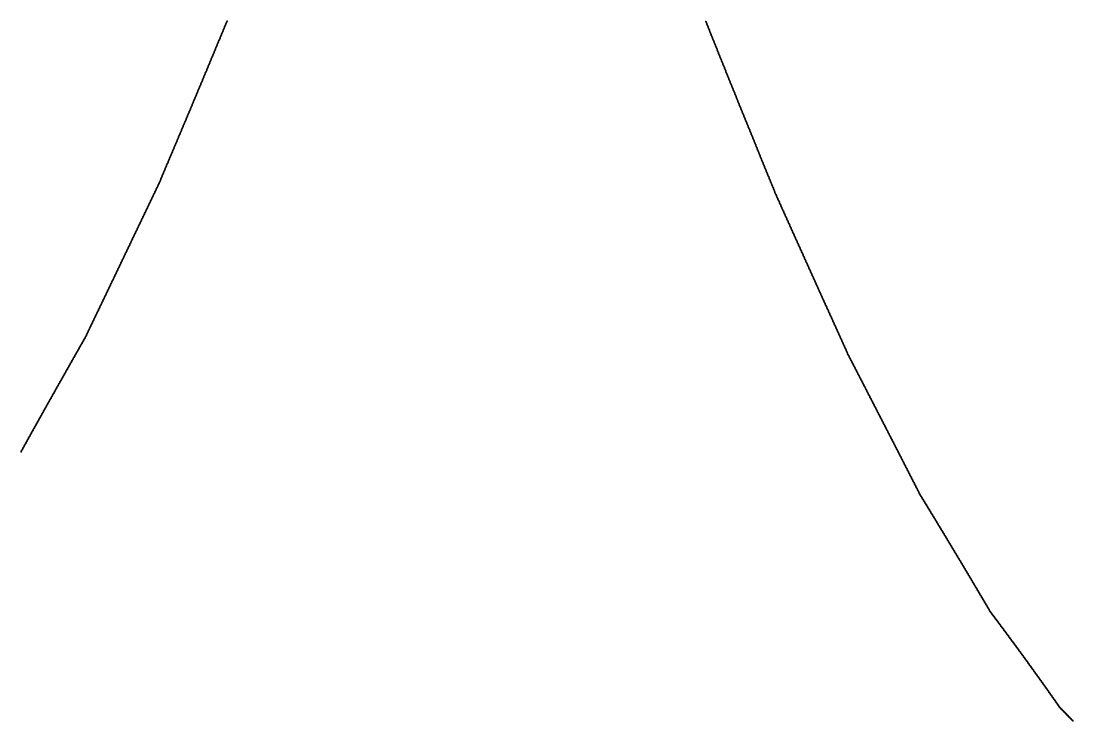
# Model space of a CAD drawing. Header units: metres. Extents: x 0 to 360, y 49 to 117.
# Drawn here: x 202.5 to 224.99, y 68.56 to 83.52 of the extents above; entities that cross this region are included whole.
import ezdxf

# ---------------------------------------------------------------- set-up
doc = ezdxf.new("R2010")
doc.units = ezdxf.units.M

msp = doc.modelspace()

# ---------------------------------------------------------------- linework, layer by layer
for p in [(206.881, 83.463), (206.887, 83.477), (206.893, 83.491), (206.898, 83.505), (206.904, 83.519), (217.143, 83.51), (217.149, 83.496), (217.154, 83.481), (217.16, 83.466), (206.788, 83.239), (206.794, 83.253), (206.799, 83.267), (206.805, 83.281), (206.811, 83.295), (206.817, 83.309), (206.823, 83.323), (206.829, 83.337), (206.834, 83.351), (206.84, 83.365), (206.846, 83.379), (206.852, 83.393), (206.858, 83.407), (206.863, 83.421), (206.869, 83.435), (206.875, 83.449), (217.166, 83.452), (217.172, 83.437), (217.178, 83.423), (217.183, 83.408), (217.189, 83.394), (217.195, 83.379), (217.201, 83.365), (217.207, 83.35), (217.213, 83.336), (217.218, 83.321), (217.224, 83.307), (217.23, 83.292), (217.236, 83.278), (217.242, 83.263), (217.247, 83.249), (217.253, 83.234), (206.695, 83.016), (206.701, 83.03), (206.706, 83.044), (206.712, 83.058), (206.718, 83.072), (206.724, 83.086), (206.73, 83.1), (206.735, 83.114), (206.741, 83.128), (206.747, 83.142), (206.753, 83.156), (206.759, 83.17), (206.765, 83.184), (206.77, 83.197), (206.776, 83.211), (206.782, 83.225), (217.259, 83.219), (217.265, 83.205), (217.271, 83.19), (217.277, 83.176), (217.282, 83.161), (217.288, 83.147), (217.294, 83.132), (217.3, 83.118), (217.306, 83.103), (217.311, 83.089), (217.317, 83.074), (217.323, 83.06), (217.329, 83.045), (217.335, 83.031), (217.341, 83.016), (206.602, 82.793), (206.607, 82.807), (206.613, 82.82), (206.619, 82.834), (206.625, 82.848), (206.631, 82.862), (206.637, 82.876), (206.642, 82.89), (206.648, 82.904), (206.654, 82.918), (206.66, 82.932), (206.666, 82.946), (206.671, 82.96), (206.677, 82.974), (206.683, 82.988), (206.689, 83.002), (217.346, 83.002), (217.352, 82.987), (217.358, 82.973), (217.364, 82.958), (217.37, 82.944), (217.375, 82.929), (217.381, 82.915), (217.387, 82.9), (217.393, 82.886), (217.399, 82.871), (217.405, 82.857), (217.41, 82.842), (217.416, 82.828), (217.422, 82.813), (217.428, 82.799), (217.434, 82.784), (206.509, 82.569), (206.514, 82.583), (206.52, 82.597), (206.526, 82.611), (206.532, 82.625), (206.538, 82.639), (206.543, 82.653), (206.549, 82.667), (206.555, 82.681), (206.561, 82.695), (206.567, 82.709), (206.573, 82.723), (206.578, 82.737), (206.584, 82.751), (206.59, 82.765), (206.596, 82.779), (217.439, 82.77), (217.445, 82.755), (217.451, 82.741), (217.457, 82.726), (217.463, 82.712), (217.469, 82.698), (217.474, 82.683), (217.48, 82.669), (217.486, 82.654), (217.492, 82.64), (217.498, 82.625), (217.503, 82.611), (217.509, 82.596), (217.515, 82.582), (217.521, 82.567), (206.41, 82.333), (206.415, 82.347), (206.421, 82.361), (206.427, 82.374), (206.433, 82.388), (206.439, 82.402), (206.445, 82.416), (206.45, 82.43), (206.456, 82.444), (206.462, 82.458), (206.468, 82.472), (206.474, 82.486), (206.479, 82.5), (206.485, 82.514), (206.491, 82.528), (206.497, 82.542), (206.503, 82.556), (217.527, 82.553), (217.533, 82.538), (217.538, 82.524), (217.544, 82.509), (217.55, 82.495), (217.556, 82.481), (217.562, 82.466), (217.567, 82.452), (217.573, 82.437), (217.579, 82.423), (217.585, 82.408), (217.591, 82.394), (217.597, 82.379), (217.602, 82.365), (217.608, 82.35), (217.614, 82.336), (206.317, 82.11), (206.322, 82.124), (206.328, 82.138), (206.334, 82.152), (206.34, 82.166), (206.346, 82.18), (206.351, 82.194), (206.357, 82.207), (206.363, 82.221), (206.369, 82.235), (206.375, 82.249), (206.381, 82.263), (206.386, 82.277), (206.392, 82.291), (206.398, 82.305), (206.404, 82.319), (217.62, 82.322), (217.626, 82.307), (217.632, 82.293), (217.637, 82.278), (217.643, 82.264), (217.649, 82.249), (217.655, 82.235), (217.661, 82.221), (217.666, 82.206), (217.672, 82.192), (217.678, 82.177), (217.684, 82.163), (217.69, 82.148), (217.696, 82.134), (217.701, 82.12), (206.223, 81.888), (206.229, 81.902), (206.235, 81.916), (206.241, 81.93), (206.247, 81.943), (206.253, 81.957), (206.258, 81.971), (206.264, 81.985), (206.27, 81.999), (206.276, 82.013), (206.282, 82.027), (206.287, 82.041), (206.293, 82.055), (206.299, 82.068), (206.305, 82.082), (206.311, 82.096), (217.707, 82.105), (217.713, 82.091), (217.719, 82.076), (217.725, 82.062), (217.73, 82.047), (217.736, 82.033), (217.742, 82.019), (217.748, 82.004), (217.754, 81.99), (217.76, 81.975), (217.765, 81.961), (217.771, 81.947), (217.777, 81.932), (217.783, 81.918), (217.789, 81.903), (217.794, 81.889), (206.13, 81.666), (206.136, 81.68), (206.142, 81.694), (206.148, 81.707), (206.154, 81.721), (206.159, 81.735), (206.165, 81.749), (206.171, 81.763), (206.177, 81.777), (206.183, 81.791), (206.188, 81.805), (206.194, 81.818), (206.2, 81.832), (206.206, 81.846), (206.212, 81.86), (206.218, 81.874), (217.8, 81.875), (217.806, 81.86), (217.812, 81.846), (217.818, 81.831), (217.824, 81.817), (217.829, 81.803), (217.835, 81.788), (217.841, 81.774), (217.847, 81.759), (217.853, 81.745), (217.858, 81.731), (217.864, 81.716), (217.87, 81.702), (217.876, 81.687), (217.882, 81.673), (217.888, 81.659), (206.037, 81.444), (206.043, 81.458), (206.049, 81.472), (206.055, 81.486), (206.06, 81.499), (206.066, 81.513), (206.072, 81.527), (206.078, 81.541), (206.084, 81.555), (206.09, 81.569), (206.095, 81.583), (206.101, 81.596), (206.107, 81.61), (206.113, 81.624), (206.119, 81.638), (206.124, 81.652), (217.893, 81.644), (217.899, 81.63), (217.905, 81.616), (217.911, 81.601), (217.917, 81.587), (217.922, 81.572), (217.928, 81.558), (217.934, 81.544), (217.94, 81.529), (217.946, 81.515), (217.952, 81.501), (217.957, 81.486), (217.963, 81.472), (217.969, 81.458), (217.975, 81.443), (205.938, 81.209), (205.944, 81.223), (205.95, 81.236), (205.956, 81.25), (205.962, 81.264), (205.967, 81.278), (205.973, 81.292), (205.979, 81.306), (205.985, 81.319), (205.991, 81.333), (205.996, 81.347), (206.002, 81.361), (206.008, 81.375), (206.014, 81.389), (206.02, 81.403), (206.026, 81.416), (206.031, 81.43), (217.981, 81.429), (217.986, 81.414), (217.992, 81.4), (217.998, 81.386), (218.004, 81.371), (218.01, 81.357), (218.016, 81.343), (218.021, 81.328), (218.027, 81.314), (218.033, 81.3), (218.039, 81.285), (218.045, 81.271), (218.05, 81.257), (218.056, 81.242), (218.062, 81.228), (218.068, 81.214), (205.845, 80.988), (205.851, 81.001), (205.857, 81.015), (205.863, 81.029), (205.868, 81.043), (205.874, 81.057), (205.88, 81.071), (205.886, 81.084), (205.892, 81.098), (205.898, 81.112), (205.903, 81.126), (205.909, 81.14), (205.915, 81.153), (205.921, 81.167), (205.927, 81.181), (205.932, 81.195), (218.074, 81.199), (218.08, 81.185), (218.085, 81.171), (218.091, 81.156), (218.097, 81.142), (218.103, 81.128), (218.109, 81.113), (218.114, 81.099), (218.12, 81.085), (218.126, 81.07), (218.132, 81.056), (218.138, 81.042), (218.144, 81.027), (218.149, 81.013), (218.155, 80.999), (218.161, 80.984), (205.752, 80.767), (205.758, 80.781), (205.764, 80.794), (205.77, 80.808), (205.775, 80.822), (205.781, 80.836), (205.787, 80.85), (205.793, 80.863), (205.799, 80.877), (205.804, 80.891), (205.81, 80.905), (205.816, 80.919), (205.822, 80.932), (205.828, 80.946), (205.834, 80.96), (205.839, 80.974), (218.167, 80.97), (218.173, 80.956), (218.178, 80.942), (218.184, 80.927), (218.19, 80.913), (218.196, 80.899), (218.202, 80.884), (218.208, 80.87), (218.213, 80.856), (218.219, 80.841), (218.225, 80.827), (218.231, 80.813), (218.237, 80.799), (218.242, 80.784), (218.248, 80.77), (205.653, 80.533), (205.659, 80.546), (205.665, 80.56), (205.671, 80.574), (205.676, 80.588), (205.682, 80.601), (205.688, 80.615), (205.694, 80.629), (205.7, 80.643), (205.706, 80.657), (205.711, 80.67), (205.717, 80.684), (205.723, 80.698), (205.729, 80.712), (205.735, 80.725), (205.74, 80.739), (205.746, 80.753), (218.254, 80.756), (218.26, 80.741), (218.266, 80.727), (218.272, 80.713), (218.277, 80.699), (218.283, 80.684), (218.289, 80.67), (218.295, 80.656), (218.301, 80.641), (218.307, 80.627), (218.312, 80.613), (218.318, 80.599), (218.324, 80.584), (218.33, 80.57), (218.336, 80.556), (218.341, 80.542), (205.56, 80.312), (205.566, 80.326), (205.572, 80.34), (205.577, 80.354), (205.583, 80.367), (205.589, 80.381), (205.595, 80.395), (205.601, 80.409), (205.607, 80.422), (205.612, 80.436), (205.618, 80.45), (205.624, 80.464), (205.63, 80.477), (205.636, 80.491), (205.641, 80.505), (205.647, 80.519), (218.347, 80.527), (218.353, 80.513), (218.359, 80.499), (218.365, 80.485), (218.371, 80.47), (218.376, 80.456), (218.382, 80.442), (218.388, 80.428), (218.394, 80.413), (218.4, 80.399), (218.405, 80.385), (218.411, 80.371), (218.417, 80.356), (218.423, 80.342), (218.429, 80.328), (218.435, 80.314), (205.467, 80.085), (205.473, 80.1), (205.479, 80.12), (205.484, 80.134), (205.49, 80.147), (205.496, 80.161), (205.502, 80.175), (205.508, 80.189), (205.513, 80.202), (205.519, 80.216), (205.525, 80.23), (205.531, 80.244), (205.537, 80.257), (205.543, 80.271), (205.548, 80.285), (205.554, 80.299), (218.44, 80.299), (218.446, 80.285), (218.452, 80.271), (218.458, 80.257), (218.464, 80.242), (218.469, 80.228), (218.475, 80.214), (218.481, 80.2), (218.487, 80.186), (218.493, 80.171), (218.499, 80.157), (218.504, 80.143), (218.51, 80.129), (218.516, 80.114), (218.522, 80.1), (218.528, 80.086), (205.362, 79.867), (205.368, 79.879), (205.374, 79.891), (205.38, 79.903), (205.385, 79.915), (205.391, 79.928), (205.397, 79.94), (205.403, 79.952), (205.409, 79.964), (205.415, 79.976), (205.42, 79.988), (205.426, 80), (205.432, 80.012), (205.438, 80.025), (205.444, 80.037), (205.449, 80.049), (205.455, 80.061), (205.461, 80.073), (218.533, 80.072), (218.539, 80.058), (218.545, 80.043), (218.551, 80.029), (218.557, 80.015), (218.563, 80.001), (218.568, 79.987), (218.574, 79.972), (218.58, 79.958), (218.586, 79.944), (218.592, 79.93), (218.597, 79.916), (218.603, 79.901), (218.609, 79.881), (218.615, 79.866), (205.252, 79.636), (205.257, 79.648), (205.263, 79.661), (205.269, 79.673), (205.275, 79.685), (205.281, 79.697), (205.287, 79.709), (205.292, 79.721), (205.298, 79.733), (205.304, 79.746), (205.31, 79.758), (205.316, 79.77), (205.321, 79.782), (205.327, 79.794), (205.333, 79.806), (205.339, 79.818), (205.345, 79.83), (205.351, 79.843), (205.356, 79.855), (218.621, 79.853), (218.627, 79.841), (218.632, 79.828), (218.638, 79.815), (218.644, 79.802), (218.65, 79.789), (218.656, 79.776), (218.661, 79.763), (218.667, 79.75), (218.673, 79.737), (218.679, 79.724), (218.685, 79.711), (218.691, 79.698), (218.696, 79.685), (218.702, 79.673), (218.708, 79.66), (218.714, 79.647), (218.72, 79.634), (205.147, 79.418), (205.153, 79.43), (205.158, 79.442), (205.164, 79.454), (205.17, 79.466), (205.176, 79.478), (205.182, 79.491), (205.188, 79.503), (205.193, 79.515), (205.199, 79.527), (205.205, 79.539), (205.211, 79.551), (205.217, 79.563), (205.223, 79.576), (205.228, 79.588), (205.234, 79.6), (205.24, 79.612), (205.246, 79.624), (218.725, 79.621), (218.731, 79.608), (218.737, 79.595), (218.743, 79.582), (218.749, 79.569), (218.755, 79.556), (218.76, 79.543), (218.766, 79.53), (218.772, 79.517), (218.778, 79.505), (218.784, 79.492), (218.79, 79.479), (218.795, 79.466), (218.801, 79.453), (218.807, 79.44), (218.813, 79.427), (218.819, 79.414), (205.036, 79.187), (205.042, 79.199), (205.048, 79.211), (205.054, 79.223), (205.06, 79.236), (205.065, 79.248), (205.071, 79.26), (205.077, 79.272), (205.083, 79.284), (205.089, 79.296), (205.094, 79.308), (205.1, 79.321), (205.106, 79.333), (205.112, 79.345), (205.118, 79.357), (205.124, 79.369), (205.129, 79.381), (205.135, 79.393), (205.141, 79.406), (218.824, 79.401), (218.83, 79.388), (218.836, 79.375), (218.842, 79.362), (218.848, 79.349), (218.854, 79.337), (218.859, 79.324), (218.865, 79.311), (218.871, 79.298), (218.877, 79.285), (218.883, 79.272), (218.888, 79.259), (218.894, 79.246), (218.9, 79.233), (218.906, 79.22), (218.912, 79.207), (218.918, 79.194), (204.932, 78.968), (204.937, 78.98), (204.943, 78.993), (204.949, 79.005), (204.955, 79.017), (204.961, 79.029), (204.966, 79.041), (204.972, 79.053), (204.978, 79.065), (204.984, 79.078), (204.99, 79.09), (204.996, 79.102), (205.001, 79.114), (205.007, 79.126), (205.013, 79.138), (205.019, 79.151), (205.025, 79.163), (205.03, 79.175), (218.923, 79.182), (218.929, 79.169), (218.935, 79.156), (218.941, 79.143), (218.947, 79.13), (218.952, 79.117), (218.958, 79.104), (218.964, 79.091), (218.97, 79.078), (218.976, 79.065), (218.982, 79.052), (218.987, 79.039), (218.993, 79.027), (218.999, 79.014), (219.005, 79.001), (219.011, 78.988), (219.016, 78.975), (219.022, 78.962), (204.821, 78.737), (204.827, 78.75), (204.833, 78.762), (204.838, 78.774), (204.844, 78.786), (204.85, 78.798), (204.856, 78.81), (204.862, 78.822), (204.867, 78.835), (204.873, 78.847), (204.879, 78.859), (204.885, 78.871), (204.891, 78.883), (204.897, 78.895), (204.902, 78.908), (204.908, 78.92), (204.914, 78.932), (204.92, 78.944), (204.926, 78.956), (219.028, 78.949), (219.034, 78.936), (219.04, 78.923), (219.046, 78.91), (219.051, 78.897), (219.057, 78.885), (219.063, 78.872), (219.069, 78.859), (219.075, 78.846), (219.08, 78.833), (219.086, 78.82), (219.092, 78.807), (219.098, 78.794), (219.104, 78.781), (219.11, 78.768), (219.115, 78.755), (219.121, 78.743), (204.716, 78.519), (204.722, 78.531), (204.728, 78.543), (204.734, 78.555), (204.739, 78.567), (204.745, 78.579), (204.751, 78.591), (204.757, 78.604), (204.763, 78.616), (204.769, 78.628), (204.774, 78.64), (204.78, 78.652), (204.786, 78.664), (204.792, 78.677), (204.798, 78.689), (204.803, 78.701), (204.809, 78.713), (204.815, 78.725), (219.127, 78.73), (219.133, 78.717), (219.139, 78.704), (219.145, 78.691), (219.15, 78.678), (219.156, 78.665), (219.162, 78.652), (219.168, 78.639), (219.174, 78.626), (219.179, 78.613), (219.185, 78.601), (219.191, 78.588), (219.197, 78.575), (219.203, 78.562), (219.209, 78.549), (219.214, 78.536), (219.22, 78.523), (219.226, 78.51), (204.606, 78.288), (204.611, 78.3), (204.617, 78.312), (204.623, 78.324), (204.629, 78.336), (204.635, 78.348), (204.64, 78.361), (204.646, 78.373), (204.652, 78.385), (204.658, 78.397), (204.664, 78.409), (204.67, 78.421), (204.675, 78.433), (204.681, 78.446), (204.687, 78.458), (204.693, 78.47), (204.699, 78.482), (204.705, 78.494), (204.71, 78.506), (219.232, 78.497), (219.238, 78.484), (219.243, 78.471), (219.249, 78.459), (219.255, 78.446), (219.261, 78.433), (219.267, 78.42), (219.273, 78.407), (219.278, 78.394), (219.284, 78.381), (219.29, 78.368), (219.296, 78.355), (219.302, 78.342), (219.307, 78.33), (219.313, 78.317), (219.319, 78.304), (219.325, 78.291), (204.501, 78.069), (204.507, 78.081), (204.512, 78.093), (204.518, 78.105), (204.524, 78.117), (204.53, 78.13), (204.536, 78.142), (204.542, 78.154), (204.547, 78.166), (204.553, 78.178), (204.559, 78.19), (204.565, 78.202), (204.571, 78.215), (204.576, 78.227), (204.582, 78.239), (204.588, 78.251), (204.594, 78.263), (204.6, 78.275), (219.331, 78.278), (219.337, 78.265), (219.342, 78.252), (219.348, 78.239), (219.354, 78.226), (219.36, 78.214), (219.366, 78.201), (219.372, 78.188), (219.377, 78.175), (219.383, 78.162), (219.389, 78.149), (219.395, 78.136), (219.401, 78.123), (219.406, 78.11), (219.412, 78.097), (219.418, 78.085), (219.424, 78.072), (219.43, 78.059), (204.39, 77.838), (204.396, 77.85), (204.402, 77.862), (204.408, 77.874), (204.413, 77.886), (204.419, 77.899), (204.425, 77.911), (204.431, 77.923), (204.437, 77.935), (204.443, 77.947), (204.448, 77.959), (204.454, 77.971), (204.46, 77.984), (204.466, 77.996), (204.472, 78.008), (204.478, 78.02), (204.483, 78.032), (204.489, 78.044), (204.495, 78.057), (219.436, 78.046), (219.441, 78.033), (219.447, 78.02), (219.453, 78.007), (219.459, 77.994), (219.465, 77.981), (219.47, 77.969), (219.476, 77.956), (219.482, 77.943), (219.488, 77.93), (219.494, 77.917), (219.5, 77.904), (219.505, 77.891), (219.511, 77.878), (219.517, 77.865), (219.523, 77.853), (219.529, 77.84), (204.285, 77.619), (204.291, 77.631), (204.297, 77.643), (204.303, 77.655), (204.309, 77.668), (204.315, 77.68), (204.32, 77.692), (204.326, 77.704), (204.332, 77.716), (204.338, 77.728), (204.344, 77.74), (204.349, 77.753), (204.355, 77.765), (204.361, 77.777), (204.367, 77.789), (204.373, 77.801), (204.379, 77.813), (204.384, 77.826), (219.534, 77.827), (219.54, 77.814), (219.546, 77.801), (219.552, 77.788), (219.558, 77.775), (219.564, 77.762), (219.569, 77.75), (219.575, 77.737), (219.581, 77.724), (219.587, 77.711), (219.593, 77.698), (219.599, 77.685), (219.604, 77.672), (219.61, 77.659), (219.616, 77.647), (219.622, 77.634), (219.628, 77.621), (219.633, 77.608), (204.175, 77.388), (204.181, 77.4), (204.186, 77.412), (204.192, 77.424), (204.198, 77.437), (204.204, 77.449), (204.21, 77.461), (204.216, 77.473), (204.221, 77.485), (204.227, 77.497), (204.233, 77.51), (204.239, 77.522), (204.245, 77.534), (204.25, 77.546), (204.256, 77.558), (204.262, 77.57), (204.268, 77.582), (204.274, 77.595), (204.28, 77.607), (219.639, 77.595), (219.645, 77.582), (219.651, 77.569), (219.657, 77.556), (219.663, 77.544), (219.668, 77.531), (219.674, 77.518), (219.68, 77.505), (219.686, 77.492), (219.692, 77.479), (219.697, 77.466), (219.703, 77.453), (219.709, 77.441), (219.715, 77.428), (219.721, 77.415), (219.727, 77.402), (219.732, 77.389), (204.07, 77.169), (204.076, 77.181), (204.082, 77.194), (204.088, 77.206), (204.093, 77.218), (204.099, 77.23), (204.105, 77.242), (204.111, 77.254), (204.117, 77.267), (204.122, 77.279), (204.128, 77.291), (204.134, 77.303), (204.14, 77.315), (204.146, 77.327), (204.152, 77.339), (204.157, 77.352), (204.163, 77.364), (204.169, 77.376), (219.738, 77.376), (219.744, 77.363), (219.75, 77.351), (219.756, 77.338), (219.762, 77.325), (219.767, 77.312), (219.773, 77.299), (219.779, 77.286), (219.785, 77.273), (219.791, 77.261), (219.796, 77.248), (219.802, 77.235), (219.808, 77.222), (219.814, 77.209), (219.82, 77.196), (219.826, 77.183), (219.831, 77.171), (203.959, 76.939), (203.965, 76.951), (203.971, 76.963), (203.977, 76.975), (203.983, 76.987), (203.989, 76.999), (203.994, 77.011), (204, 77.024), (204.006, 77.036), (204.012, 77.048), (204.018, 77.06), (204.023, 77.072), (204.029, 77.084), (204.035, 77.096), (204.041, 77.109), (204.047, 77.121), (204.053, 77.133), (204.058, 77.145), (204.064, 77.157), (219.837, 77.158), (219.843, 77.145), (219.849, 77.132), (219.855, 77.119), (219.86, 77.106), (219.866, 77.093), (219.872, 77.081), (219.878, 77.068), (219.884, 77.055), (219.89, 77.042), (219.895, 77.029), (219.901, 77.016), (219.907, 77.004), (219.913, 76.991), (219.919, 76.978), (219.924, 76.965), (219.93, 76.952), (219.936, 76.939), (203.849, 76.717), (203.855, 76.727), (203.86, 76.737), (203.866, 76.747), (203.872, 76.757), (203.878, 76.768), (203.884, 76.778), (203.89, 76.788), (203.895, 76.798), (203.901, 76.814), (203.907, 76.829), (203.913, 76.841), (203.919, 76.854), (203.925, 76.866), (203.93, 76.878), (203.936, 76.89), (203.942, 76.902), (203.948, 76.914), (203.954, 76.926), (219.942, 76.926), (219.948, 76.914), (219.954, 76.901), (219.959, 76.888), (219.965, 76.875), (219.971, 76.862), (219.977, 76.849), (219.983, 76.837), (219.989, 76.824), (219.994, 76.811), (220, 76.798), (220.006, 76.785), (220.012, 76.772), (220.018, 76.76), (220.023, 76.747), (220.029, 76.734), (220.035, 76.721), (220.041, 76.708), (203.721, 76.492), (203.727, 76.502), (203.732, 76.512), (203.738, 76.522), (203.744, 76.533), (203.75, 76.543), (203.756, 76.553), (203.762, 76.563), (203.767, 76.574), (203.773, 76.584), (203.779, 76.594), (203.785, 76.604), (203.791, 76.614), (203.796, 76.625), (203.802, 76.635), (203.808, 76.645), (203.814, 76.655), (203.82, 76.665), (203.826, 76.676), (203.831, 76.686), (203.837, 76.696), (203.843, 76.706), (220.047, 76.695), (220.053, 76.683), (220.058, 76.67), (220.064, 76.657), (220.07, 76.644), (220.076, 76.631), (220.082, 76.618), (220.087, 76.606), (220.093, 76.593), (220.099, 76.58), (220.105, 76.567), (220.111, 76.554), (220.117, 76.541), (220.122, 76.529), (220.128, 76.516), (220.134, 76.503), (220.14, 76.49), (203.593, 76.266), (203.599, 76.276), (203.604, 76.287), (203.61, 76.297), (203.616, 76.307), (203.622, 76.318), (203.628, 76.328), (203.633, 76.338), (203.639, 76.348), (203.645, 76.359), (203.651, 76.369), (203.657, 76.379), (203.663, 76.389), (203.668, 76.4), (203.674, 76.41), (203.68, 76.42), (203.686, 76.43), (203.692, 76.441), (203.697, 76.451), (203.703, 76.461), (203.709, 76.471), (203.715, 76.481), (220.146, 76.477), (220.152, 76.465), (220.157, 76.452), (220.163, 76.439), (220.169, 76.423), (220.175, 76.407), (220.181, 76.395), (220.186, 76.384), (220.192, 76.373), (220.198, 76.362), (220.204, 76.35), (220.21, 76.339), (220.216, 76.328), (220.221, 76.317), (220.227, 76.306), (220.233, 76.294), (220.239, 76.283), (220.245, 76.272), (220.25, 76.261), (203.465, 76.04), (203.47, 76.05), (203.476, 76.061), (203.482, 76.071), (203.488, 76.081), (203.494, 76.092), (203.5, 76.102), (203.505, 76.112), (203.511, 76.122), (203.517, 76.133), (203.523, 76.143), (203.529, 76.153), (203.534, 76.164), (203.54, 76.174), (203.546, 76.184), (203.552, 76.194), (203.558, 76.205), (203.564, 76.215), (203.569, 76.225), (203.575, 76.235), (203.581, 76.246), (203.587, 76.256), (220.256, 76.249), (220.262, 76.238), (220.268, 76.227), (220.274, 76.216), (220.28, 76.204), (220.285, 76.193), (220.291, 76.182), (220.297, 76.171), (220.303, 76.159), (220.309, 76.148), (220.315, 76.137), (220.32, 76.126), (220.326, 76.114), (220.332, 76.103), (220.338, 76.092), (220.344, 76.081), (220.349, 76.069), (220.355, 76.058), (220.361, 76.047), (220.367, 76.036), (203.337, 75.813), (203.342, 75.824), (203.348, 75.834), (203.354, 75.844), (203.36, 75.855), (203.366, 75.865), (203.371, 75.875), (203.377, 75.886), (203.383, 75.896), (203.389, 75.906), (203.395, 75.916), (203.401, 75.927), (203.406, 75.937), (203.412, 75.947), (203.418, 75.958), (203.424, 75.968), (203.43, 75.978), (203.435, 75.989), (203.441, 75.999), (203.447, 76.009), (203.453, 76.019), (203.459, 76.03), (220.373, 76.024), (220.379, 76.013), (220.384, 76.002), (220.39, 75.991), (220.396, 75.979), (220.402, 75.968), (220.408, 75.957), (220.413, 75.946), (220.419, 75.934), (220.425, 75.923), (220.431, 75.912), (220.437, 75.901), (220.443, 75.889), (220.448, 75.878), (220.454, 75.867), (220.46, 75.855), (220.466, 75.844), (220.472, 75.833), (220.478, 75.822), (220.483, 75.81), (203.208, 75.586), (203.214, 75.596), (203.22, 75.607), (203.226, 75.617), (203.232, 75.627), (203.238, 75.638), (203.243, 75.648), (203.249, 75.658), (203.255, 75.669), (203.261, 75.679), (203.267, 75.689), (203.272, 75.7), (203.278, 75.71), (203.284, 75.72), (203.29, 75.731), (203.296, 75.741), (203.302, 75.751), (203.307, 75.762), (203.313, 75.772), (203.319, 75.782), (203.325, 75.793), (203.331, 75.803), (220.489, 75.799), (220.495, 75.788), (220.501, 75.777), (220.507, 75.765), (220.512, 75.754), (220.518, 75.743), (220.524, 75.731), (220.53, 75.72), (220.536, 75.709), (220.542, 75.698), (220.547, 75.686), (220.553, 75.675), (220.559, 75.664), (220.565, 75.653), (220.571, 75.641), (220.576, 75.63), (220.582, 75.619), (220.588, 75.607), (220.594, 75.596), (220.6, 75.585), (203.086, 75.368), (203.092, 75.379), (203.098, 75.389), (203.104, 75.399), (203.109, 75.41), (203.115, 75.42), (203.121, 75.431), (203.127, 75.441), (203.133, 75.451), (203.139, 75.462), (203.144, 75.472), (203.15, 75.482), (203.156, 75.493), (203.162, 75.503), (203.168, 75.513), (203.173, 75.524), (203.179, 75.534), (203.185, 75.544), (203.191, 75.555), (203.197, 75.565), (203.203, 75.576), (220.606, 75.574), (220.611, 75.562), (220.617, 75.551), (220.623, 75.54), (220.629, 75.528), (220.635, 75.517), (220.641, 75.506), (220.646, 75.494), (220.652, 75.483), (220.658, 75.472), (220.664, 75.461), (220.67, 75.449), (220.675, 75.438), (220.681, 75.427), (220.687, 75.415), (220.693, 75.404), (220.699, 75.393), (220.705, 75.382), (220.71, 75.37), (220.716, 75.359), (202.958, 75.14), (202.964, 75.15), (202.97, 75.161), (202.975, 75.171), (202.981, 75.181), (202.987, 75.192), (202.993, 75.202), (202.999, 75.213), (203.005, 75.223), (203.01, 75.233), (203.016, 75.244), (203.022, 75.254), (203.028, 75.265), (203.034, 75.275), (203.04, 75.285), (203.045, 75.296), (203.051, 75.306), (203.057, 75.316), (203.063, 75.327), (203.069, 75.337), (203.074, 75.348), (203.08, 75.358), (220.722, 75.348), (220.728, 75.336), (220.734, 75.325), (220.74, 75.314), (220.745, 75.302), (220.751, 75.291), (220.757, 75.28), (220.763, 75.268), (220.769, 75.257), (220.774, 75.246), (220.78, 75.235), (220.786, 75.223), (220.792, 75.212), (220.798, 75.201), (220.804, 75.189), (220.809, 75.178), (220.815, 75.167), (220.821, 75.155), (220.827, 75.144), (202.83, 74.911), (202.836, 74.921), (202.842, 74.932), (202.847, 74.942), (202.853, 74.953), (202.859, 74.963), (202.865, 74.973), (202.871, 74.984), (202.877, 74.994), (202.882, 75.005), (202.888, 75.015), (202.894, 75.025), (202.9, 75.036), (202.906, 75.046), (202.911, 75.057), (202.917, 75.067), (202.923, 75.077), (202.929, 75.088), (202.935, 75.098), (202.941, 75.109), (202.946, 75.119), (202.952, 75.129), (220.833, 75.133), (220.838, 75.121), (220.844, 75.11), (220.85, 75.099), (220.856, 75.087), (220.862, 75.076), (220.868, 75.065), (220.873, 75.054), (220.879, 75.042), (220.885, 75.031), (220.891, 75.02), (220.897, 75.008), (220.903, 74.997), (220.908, 74.986), (220.914, 74.974), (220.92, 74.963), (220.926, 74.952), (220.932, 74.94), (220.937, 74.929), (220.943, 74.918), (202.708, 74.692), (202.713, 74.702), (202.719, 74.713), (202.725, 74.723), (202.731, 74.734), (202.737, 74.744), (202.743, 74.754), (202.748, 74.765), (202.754, 74.775), (202.76, 74.786), (202.766, 74.796), (202.772, 74.807), (202.778, 74.817), (202.783, 74.827), (202.789, 74.838), (202.795, 74.848), (202.801, 74.859), (202.807, 74.869), (202.812, 74.88), (202.818, 74.89), (202.824, 74.9), (220.949, 74.906), (220.955, 74.895), (220.961, 74.884), (220.967, 74.872), (220.972, 74.861), (220.978, 74.85), (220.984, 74.838), (220.99, 74.827), (220.996, 74.816), (221.002, 74.804), (221.007, 74.793), (221.013, 74.782), (221.019, 74.77), (221.025, 74.759), (221.031, 74.748), (221.036, 74.736), (221.042, 74.725), (221.048, 74.714), (221.054, 74.702), (221.06, 74.691), (202.58, 74.462), (202.585, 74.472), (202.591, 74.483), (202.597, 74.493), (202.603, 74.504), (202.609, 74.514), (202.614, 74.525), (202.62, 74.535), (202.626, 74.546), (202.632, 74.556), (202.638, 74.567), (202.644, 74.577), (202.649, 74.587), (202.655, 74.598), (202.661, 74.608), (202.667, 74.619), (202.673, 74.629), (202.679, 74.64), (202.684, 74.65), (202.69, 74.661), (202.696, 74.671), (202.702, 74.681), (221.066, 74.68), (221.071, 74.668), (221.077, 74.657), (221.083, 74.646), (221.089, 74.634), (221.095, 74.623), (221.101, 74.612), (221.106, 74.6), (221.112, 74.589), (221.118, 74.578), (221.124, 74.566), (221.13, 74.555), (221.135, 74.544), (221.141, 74.532), (221.147, 74.521), (221.153, 74.51), (221.159, 74.498), (221.165, 74.487), (221.17, 74.475), (221.176, 74.464), (202.498, 74.315), (202.504, 74.326), (202.51, 74.336), (202.515, 74.347), (202.521, 74.357), (202.527, 74.368), (202.533, 74.378), (202.539, 74.389), (202.545, 74.399), (202.55, 74.41), (202.556, 74.42), (202.562, 74.431), (202.568, 74.441), (202.574, 74.452), (221.182, 74.453), (221.188, 74.441), (221.194, 74.43), (221.2, 74.419), (221.205, 74.407), (221.211, 74.396), (221.217, 74.385), (221.223, 74.373), (221.229, 74.362), (221.234, 74.351), (221.24, 74.339), (221.246, 74.328), (221.252, 74.317), (221.258, 74.305), (221.264, 74.294), (221.269, 74.283), (221.275, 74.271), (221.281, 74.26), (221.287, 74.248), (221.293, 74.237), (221.299, 74.226), (221.304, 74.214), (221.31, 74.203), (221.316, 74.192), (221.322, 74.18), (221.328, 74.169), (221.333, 74.158), (221.339, 74.146), (221.345, 74.135), (221.351, 74.124), (221.357, 74.112), (221.363, 74.101), (221.368, 74.089), (221.374, 74.078), (221.38, 74.067), (221.386, 74.055), (221.392, 74.044), (221.398, 74.033), (221.403, 74.021), (221.409, 74.01), (221.415, 73.999), (221.421, 73.987), (221.427, 73.976), (221.432, 73.964), (221.438, 73.953), (221.444, 73.942), (221.45, 73.93), (221.456, 73.919), (221.462, 73.908), (221.467, 73.896), (221.473, 73.885), (221.479, 73.874), (221.485, 73.862), (221.491, 73.851), (221.497, 73.839), (221.502, 73.828), (221.508, 73.817), (221.514, 73.805), (221.52, 73.794), (221.526, 73.783), (221.531, 73.771), (221.537, 73.76), (221.543, 73.748), (221.549, 73.737), (221.555, 73.726), (221.561, 73.714), (221.566, 73.703), (221.572, 73.692), (221.578, 73.68), (221.584, 73.669), (221.59, 73.657), (221.596, 73.646), (221.601, 73.635), (221.607, 73.623), (221.613, 73.612), (221.619, 73.601), (221.625, 73.589), (221.63, 73.578), (221.636, 73.566), (221.642, 73.555), (221.648, 73.544), (221.654, 73.532), (221.66, 73.521), (221.665, 73.51), (221.671, 73.498), (221.677, 73.487), (221.683, 73.475), (221.689, 73.464), (221.695, 73.453), (221.7, 73.441), (221.706, 73.425), (221.712, 73.413), (221.718, 73.404), (221.724, 73.394), (221.729, 73.385), (221.735, 73.375), (221.741, 73.366), (221.747, 73.356), (221.753, 73.347), (221.759, 73.337), (221.764, 73.328), (221.77, 73.319), (221.776, 73.309), (221.782, 73.3), (221.788, 73.29), (221.794, 73.281), (221.799, 73.271), (221.805, 73.261), (221.811, 73.252), (221.817, 73.242), (221.823, 73.233), (221.828, 73.223), (221.834, 73.214), (221.84, 73.204), (221.846, 73.195), (221.852, 73.185), (221.858, 73.176), (221.863, 73.166), (221.869, 73.157), (221.875, 73.147), (221.881, 73.138), (221.887, 73.128), (221.893, 73.119), (221.898, 73.109), (221.904, 73.1), (221.91, 73.09), (221.916, 73.081), (221.922, 73.071), (221.927, 73.061), (221.933, 73.052), (221.939, 73.042), (221.945, 73.033), (221.951, 73.023), (221.957, 73.014), (221.962, 73.004), (221.968, 72.995), (221.974, 72.985), (221.98, 72.975), (221.986, 72.966), (221.992, 72.956), (221.997, 72.947), (222.003, 72.937), (222.009, 72.928), (222.015, 72.918), (222.021, 72.908), (222.026, 72.899), (222.032, 72.889), (222.038, 72.88), (222.044, 72.87), (222.05, 72.861), (222.056, 72.851), (222.061, 72.841), (222.067, 72.832), (222.073, 72.822), (222.079, 72.813), (222.085, 72.803), (222.091, 72.793), (222.096, 72.784), (222.102, 72.774), (222.108, 72.765), (222.114, 72.755), (222.12, 72.745), (222.126, 72.736), (222.131, 72.726), (222.137, 72.717), (222.143, 72.707), (222.149, 72.697), (222.155, 72.688), (222.16, 72.678), (222.166, 72.668), (222.172, 72.659), (222.178, 72.649), (222.184, 72.64), (222.19, 72.63), (222.195, 72.62), (222.201, 72.611), (222.207, 72.601), (222.213, 72.591), (222.219, 72.582), (222.225, 72.572), (222.23, 72.563), (222.236, 72.553), (222.242, 72.543), (222.248, 72.534), (222.254, 72.524), (222.259, 72.514), (222.265, 72.505), (222.271, 72.495), (222.277, 72.485), (222.283, 72.476), (222.289, 72.466), (222.294, 72.456), (222.3, 72.447), (222.306, 72.437), (222.312, 72.427), (222.318, 72.418), (222.324, 72.408), (222.329, 72.398), (222.335, 72.389), (222.341, 72.379), (222.347, 72.369), (222.353, 72.36), (222.359, 72.35), (222.364, 72.34), (222.37, 72.331), (222.376, 72.321), (222.382, 72.311), (222.388, 72.302), (222.393, 72.292), (222.399, 72.282), (222.405, 72.273), (222.411, 72.263), (222.417, 72.253), (222.423, 72.244), (222.428, 72.234), (222.434, 72.224), (222.44, 72.215), (222.446, 72.205), (222.452, 72.195), (222.458, 72.185), (222.463, 72.176), (222.469, 72.166), (222.475, 72.156), (222.481, 72.147), (222.487, 72.137), (222.493, 72.127), (222.498, 72.117), (222.504, 72.108), (222.51, 72.098), (222.516, 72.088), (222.522, 72.079), (222.527, 72.069), (222.533, 72.059), (222.539, 72.049), (222.545, 72.04), (222.551, 72.03), (222.557, 72.02), (222.562, 72.011), (222.568, 72.001), (222.574, 71.991), (222.58, 71.981), (222.586, 71.972), (222.592, 71.962), (222.597, 71.952), (222.603, 71.942), (222.609, 71.933), (222.615, 71.923), (222.621, 71.913), (222.627, 71.903), (222.632, 71.894), (222.638, 71.884), (222.644, 71.874), (222.65, 71.864), (222.656, 71.855), (222.661, 71.845), (222.667, 71.835), (222.673, 71.825), (222.679, 71.816), (222.685, 71.806), (222.691, 71.796), (222.696, 71.786), (222.702, 71.777), (222.708, 71.767), (222.714, 71.757), (222.72, 71.747), (222.726, 71.738), (222.731, 71.728), (222.737, 71.718), (222.743, 71.708), (222.749, 71.698), (222.755, 71.689), (222.761, 71.679), (222.766, 71.669), (222.772, 71.659), (222.778, 71.65), (222.784, 71.64), (222.79, 71.63), (222.795, 71.62), (222.801, 71.61), (222.807, 71.601), (222.813, 71.591), (222.819, 71.581), (222.825, 71.571), (222.83, 71.562), (222.836, 71.552), (222.842, 71.542), (222.848, 71.532), (222.854, 71.522), (222.86, 71.513), (222.865, 71.503), (222.871, 71.493), (222.877, 71.483), (222.883, 71.473), (222.889, 71.463), (222.895, 71.454), (222.9, 71.444), (222.906, 71.434), (222.912, 71.424), (222.918, 71.414), (222.924, 71.405), (222.929, 71.395), (222.935, 71.385), (222.941, 71.375), (222.947, 71.365), (222.953, 71.356), (222.959, 71.346), (222.964, 71.336), (222.97, 71.326), (222.976, 71.316), (222.982, 71.306), (222.988, 71.297), (222.994, 71.287), (222.999, 71.277), (223.005, 71.267), (223.011, 71.257), (223.017, 71.247), (223.023, 71.238), (223.029, 71.228), (223.034, 71.218), (223.04, 71.208), (223.046, 71.198), (223.052, 71.188), (223.058, 71.179), (223.064, 71.169), (223.069, 71.159), (223.075, 71.149), (223.081, 71.139), (223.087, 71.129), (223.093, 71.119), (223.098, 71.11), (223.104, 71.1), (223.11, 71.09), (223.116, 71.08), (223.122, 71.07), (223.128, 71.06), (223.133, 71.05), (223.139, 71.041), (223.145, 71.031), (223.151, 71.021), (223.157, 71.011), (223.163, 71.001), (223.168, 70.991), (223.174, 70.981), (223.18, 70.972), (223.186, 70.962), (223.192, 70.952), (223.198, 70.942), (223.203, 70.932), (223.209, 70.922), (223.215, 70.908), (223.221, 70.898), (223.227, 70.89), (223.232, 70.883), (223.238, 70.875), (223.244, 70.867), (223.25, 70.86), (223.256, 70.852), (223.262, 70.844), (223.267, 70.836), (223.273, 70.829), (223.279, 70.821), (223.285, 70.813), (223.291, 70.806), (223.297, 70.798), (223.302, 70.79), (223.308, 70.782), (223.314, 70.775), (223.32, 70.767), (223.326, 70.759), (223.332, 70.751), (223.337, 70.744), (223.343, 70.736), (223.349, 70.728), (223.355, 70.72), (223.361, 70.713), (223.367, 70.705), (223.372, 70.697), (223.378, 70.689), (223.384, 70.682), (223.39, 70.674), (223.396, 70.666), (223.401, 70.658), (223.407, 70.651), (223.413, 70.643), (223.419, 70.635), (223.425, 70.627), (223.431, 70.619), (223.436, 70.612), (223.442, 70.604), (223.448, 70.596), (223.454, 70.588), (223.46, 70.581), (223.466, 70.573), (223.471, 70.565), (223.477, 70.557), (223.483, 70.549), (223.489, 70.541), (223.495, 70.534), (223.501, 70.526), (223.506, 70.518), (223.512, 70.51), (223.518, 70.502), (223.524, 70.495), (223.53, 70.487), (223.536, 70.479), (223.541, 70.471), (223.547, 70.463), (223.553, 70.455), (223.559, 70.448), (223.565, 70.44), (223.57, 70.432), (223.576, 70.424), (223.582, 70.416), (223.588, 70.408), (223.594, 70.4), (223.6, 70.393), (223.605, 70.385), (223.611, 70.377), (223.617, 70.369), (223.623, 70.361), (223.629, 70.353), (223.635, 70.345), (223.64, 70.337), (223.646, 70.33), (223.652, 70.322), (223.658, 70.314), (223.664, 70.306), (223.67, 70.298), (223.675, 70.29), (223.681, 70.282), (223.687, 70.274), (223.693, 70.266), (223.699, 70.258), (223.705, 70.251), (223.71, 70.243), (223.716, 70.235), (223.722, 70.227), (223.728, 70.219), (223.734, 70.211), (223.74, 70.203), (223.745, 70.195), (223.751, 70.187), (223.757, 70.179), (223.763, 70.171), (223.769, 70.163), (223.774, 70.155), (223.78, 70.148), (223.786, 70.14), (223.792, 70.132), (223.798, 70.124), (223.804, 70.116), (223.809, 70.108), (223.815, 70.1), (223.821, 70.092), (223.827, 70.084), (223.833, 70.076), (223.839, 70.068), (223.844, 70.06), (223.85, 70.052), (223.856, 70.044), (223.862, 70.036), (223.868, 70.028), (223.874, 70.02), (223.879, 70.012), (223.885, 70.004), (223.891, 69.996), (223.897, 69.988), (223.903, 69.98), (223.909, 69.972), (223.914, 69.964), (223.92, 69.956), (223.926, 69.948), (223.932, 69.94), (223.938, 69.932), (223.944, 69.924), (223.949, 69.916), (223.955, 69.908), (223.961, 69.9), (223.967, 69.892), (223.973, 69.884), (223.979, 69.876), (223.984, 69.868), (223.99, 69.86), (223.996, 69.852), (224.002, 69.844), (224.008, 69.836), (224.013, 69.828), (224.019, 69.82), (224.025, 69.812), (224.031, 69.804), (224.037, 69.796), (224.043, 69.788), (224.048, 69.779), (224.054, 69.771), (224.06, 69.763), (224.066, 69.755), (224.072, 69.747), (224.078, 69.739), (224.083, 69.731), (224.089, 69.723), (224.095, 69.715), (224.101, 69.707), (224.107, 69.699), (224.113, 69.691), (224.118, 69.683), (224.124, 69.674), (224.13, 69.666), (224.136, 69.658), (224.142, 69.65), (224.148, 69.642), (224.153, 69.634), (224.159, 69.626), (224.165, 69.618), (224.171, 69.61), (224.177, 69.602), (224.183, 69.593), (224.188, 69.585), (224.194, 69.577), (224.2, 69.569), (224.206, 69.561), (224.212, 69.553), (224.218, 69.545), (224.223, 69.537), (224.229, 69.528), (224.235, 69.52), (224.241, 69.512), (224.247, 69.504), (224.253, 69.496), (224.258, 69.488), (224.264, 69.48), (224.27, 69.472), (224.276, 69.463), (224.282, 69.455), (224.287, 69.447), (224.293, 69.439), (224.299, 69.431), (224.305, 69.423), (224.311, 69.414), (224.317, 69.406), (224.322, 69.398), (224.328, 69.39), (224.334, 69.382), (224.34, 69.374), (224.346, 69.365), (224.352, 69.357), (224.357, 69.349), (224.363, 69.341), (224.369, 69.333), (224.375, 69.324), (224.381, 69.316), (224.387, 69.308), (224.392, 69.3), (224.398, 69.292), (224.404, 69.284), (224.41, 69.275), (224.416, 69.267), (224.422, 69.259), (224.427, 69.251), (224.433, 69.243), (224.439, 69.234), (224.445, 69.226), (224.451, 69.218), (224.457, 69.21), (224.462, 69.201), (224.468, 69.193), (224.474, 69.185), (224.48, 69.177), (224.486, 69.169), (224.492, 69.16), (224.497, 69.152), (224.503, 69.144), (224.509, 69.136), (224.515, 69.127), (224.521, 69.119), (224.527, 69.111), (224.532, 69.103), (224.538, 69.094), (224.544, 69.086), (224.55, 69.078), (224.556, 69.07), (224.562, 69.061), (224.567, 69.053), (224.573, 69.045), (224.579, 69.037), (224.585, 69.028), (224.591, 69.02), (224.596, 69.012), (224.602, 69.003), (224.608, 68.995), (224.614, 68.987), (224.62, 68.979), (224.626, 68.97), (224.631, 68.962), (224.637, 68.954), (224.643, 68.946), (224.649, 68.937), (224.655, 68.929), (224.661, 68.921), (224.666, 68.912), (224.672, 68.904), (224.678, 68.896), (224.684, 68.887), (224.69, 68.879), (224.696, 68.871), (224.701, 68.86), (224.707, 68.851), (224.713, 68.845), (224.719, 68.839), (224.725, 68.833), (224.731, 68.827), (224.736, 68.821), (224.742, 68.816), (224.748, 68.81), (224.754, 68.804), (224.76, 68.798), (224.766, 68.792), (224.771, 68.786), (224.777, 68.78), (224.783, 68.774), (224.789, 68.768), (224.795, 68.763), (224.801, 68.757), (224.806, 68.751), (224.812, 68.745), (224.818, 68.739), (224.824, 68.733), (224.83, 68.727), (224.836, 68.721), (224.841, 68.715), (224.847, 68.709), (224.853, 68.703), (224.859, 68.697), (224.865, 68.691), (224.871, 68.685), (224.876, 68.679), (224.882, 68.674), (224.888, 68.668), (224.894, 68.662), (224.9, 68.656), (224.906, 68.65), (224.911, 68.644), (224.917, 68.638), (224.923, 68.632), (224.929, 68.626), (224.935, 68.62), (224.941, 68.614), (224.946, 68.608), (224.952, 68.602), (224.958, 68.596), (224.964, 68.59), (224.97, 68.584), (224.976, 68.578), (224.981, 68.572), (224.987, 68.566), (224.993, 68.56)]:
    msp.add_point(p)

doc.saveas('drawing.dxf')
